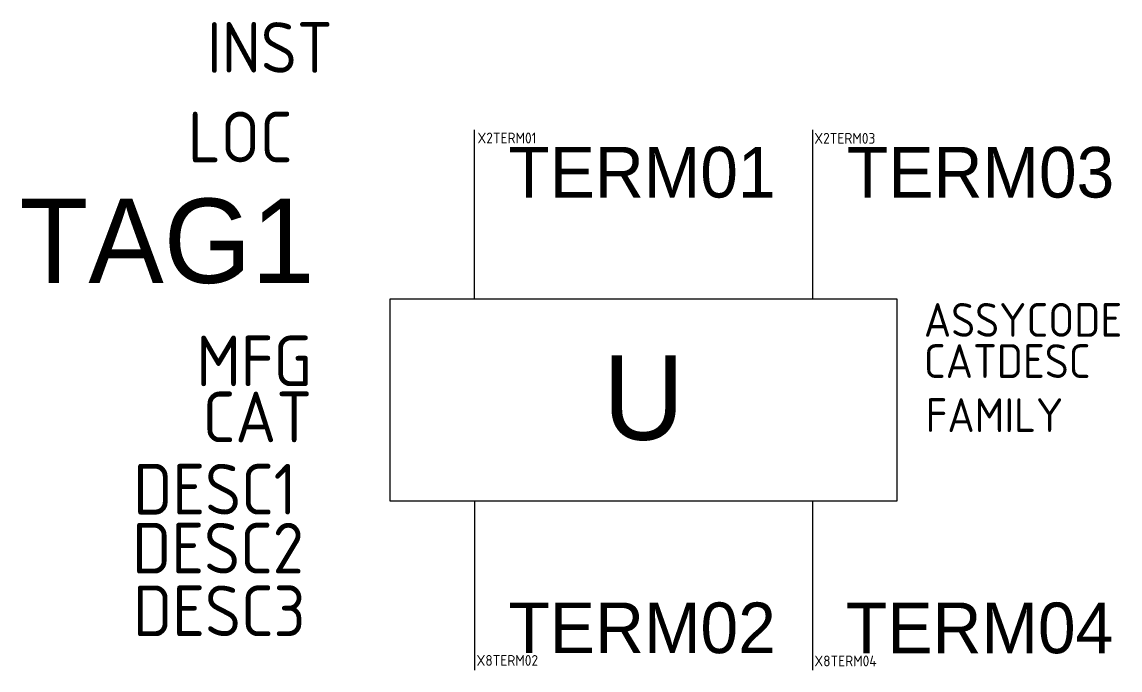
# Model space of a CAD drawing. Header units: millimetres. Extents: x -18.4 to 14.1, y -8.5 to 10.7.
import ezdxf
from ezdxf.enums import TextEntityAlignment as Align

# ---------------------------------------------------------------- set-up
doc = ezdxf.new("R2010")
doc.units = ezdxf.units.MM
doc.styles.add('WD_IEC', font='isocp2.shx', dxfattribs={"width": 0.9, "height": 4})

msp = doc.modelspace()

# ---------------------------------------------------------------- linework, layer by layer
for p, q in [((-5, 2.5), (-5, 7.5)), ((5, 7.5), (5, 2.5)), ((-5, -3.5), (-5, -8.5)), ((5, -3.5), (5, -8.5))]:
    msp.add_line(p, q)
msp.add_lwpolyline([(-7.5, 2.5), (7.5, 2.5), (7.5, -3.5), (-7.5, -3.5)], close=True)

# ---------------------------------------------------------------- texts
at = {"style": 'WD_IEC', "flags": 1}
for tag, text, p in [('INST', '', (-9.204, 9.195)), ('LOC', '', (-10.391, 6.542)), ('MFG', 'ACKO', (-9.813, -0.091)), ('CAT', 'РН-S', (-9.813, -1.751)), ('DESC1', '', (-10.274, -3.892)), ('DESC2', '', (-10.059, -5.639)), ('DESC3', '', (-10.005, -7.496))]:
    msp.add_attdef(tag, text=text, height=1.5, dxfattribs=at).set_placement(p, align=Align.RIGHT)
for tag, p, s, height in [('X2TERM01', (-4.915, 7.102), '', 0.32), ('X2TERM03', (5.058, 7.093), '', 0.32), ('ASSYCODE', (8.301, 1.373), '', 1), ('CATDESC', (8.301, 0.153), '', 1), ('FAMILY', (8.353, -1.448), 'CR_ACKO', 1), ('X8TERM02', (-4.942, -8.375), '', 0.32), ('X8TERM04', (5.061, -8.39), '', 0.32)]:
    msp.add_attdef(tag, p, s, height=height, dxfattribs=at)
for tag, p, s in [('TERM01', (-4.002, 5.499), '1'), ('TERM03', (6.024, 5.498), 'N'), ('TERM02', (-3.997, -7.999), '2'), ('TERM04', (5.994, -8.001), 'N')]:
    msp.add_attdef(tag, p, s, height=1.5)
msp.add_attdef('TAG1', text='K', height=2.5).set_placement((-9.745, 2.967), align=Align.RIGHT)
msp.add_attdef('U', text='<U<', height=2.5).set_placement((0.004, -1.679), align=Align.CENTER)

doc.saveas('drawing.dxf')
